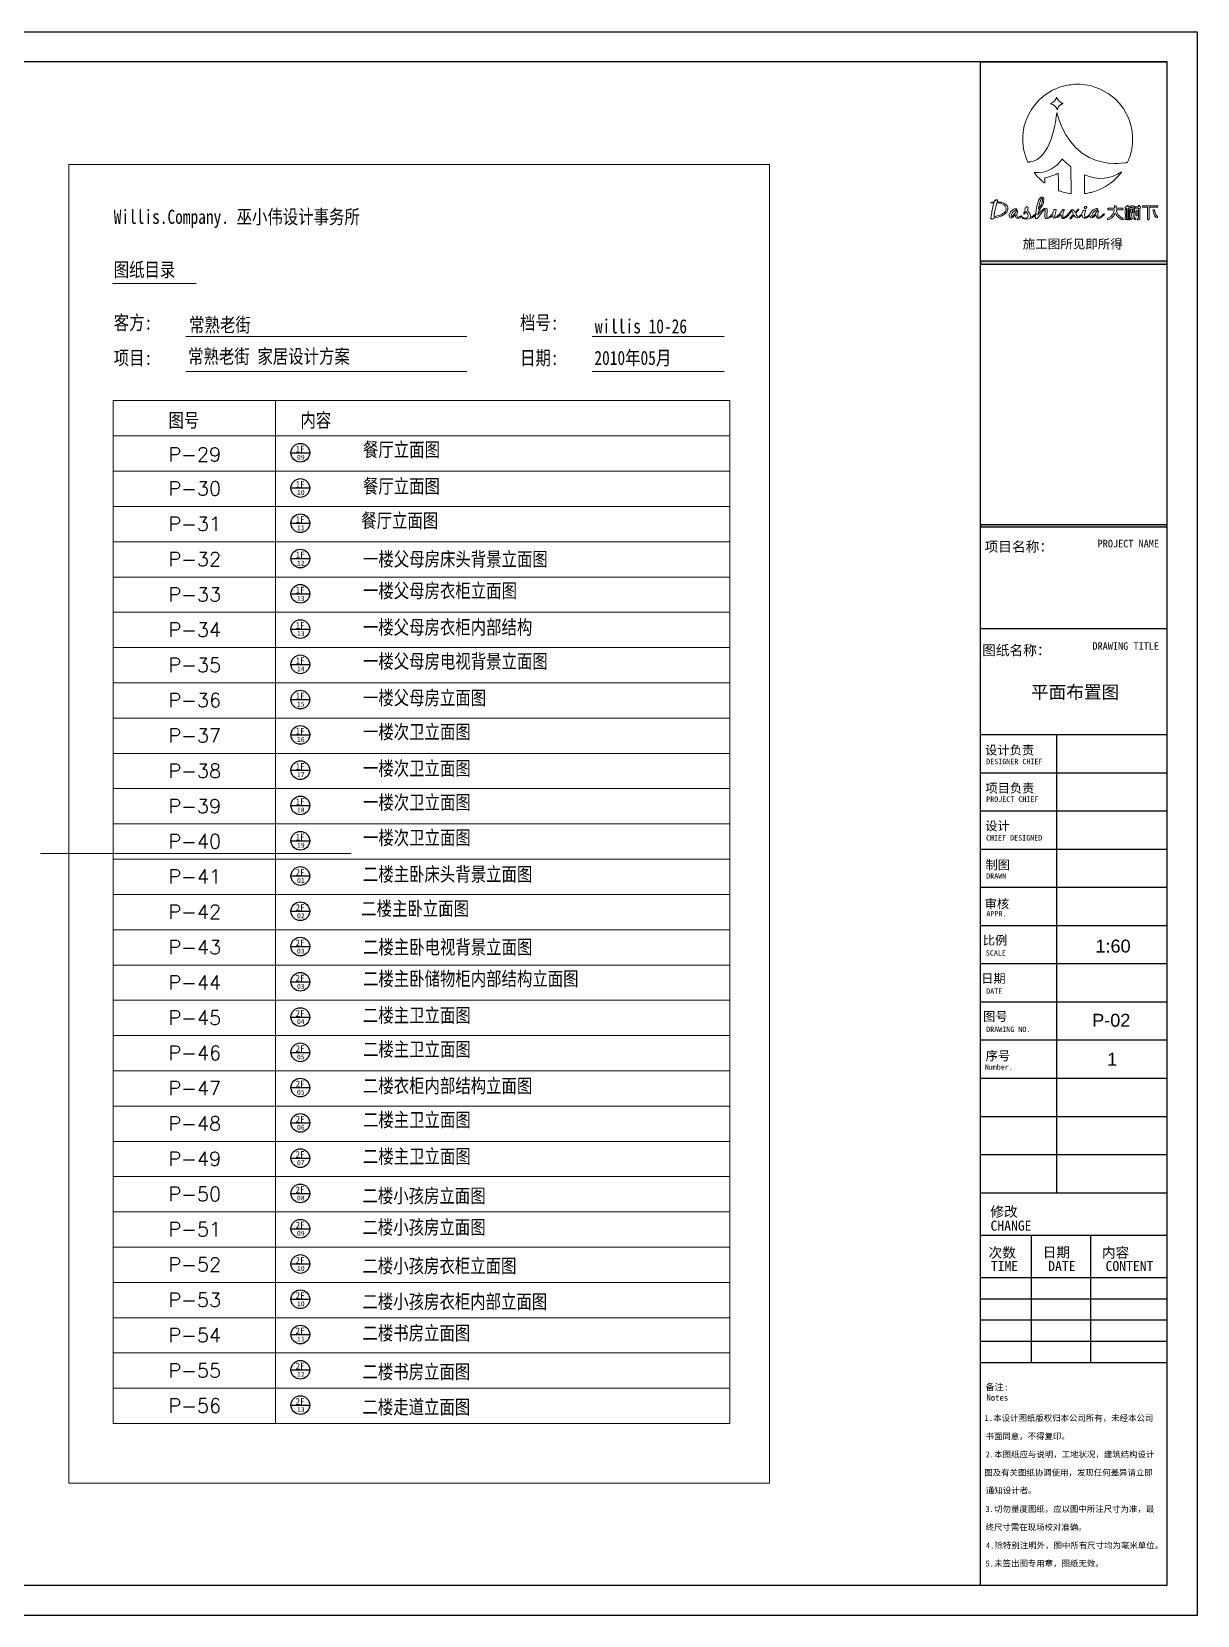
# Model space of a CAD drawing. Header units: millimetres. Extents: x 0 to 61508, y -25230 to 7586.
# Drawn here: x 38972 to 45751, y -1811 to 7402 of the extents above; entities that cross this region are included whole.
import ezdxf

# ---------------------------------------------------------------- set-up
doc = ezdxf.new("R2010")
doc.units = ezdxf.units.MM
doc.layers.get('0').update_dxf_attribs({"lineweight": 13})
for name, color, linetype in [('00图框', 7, 'ByLayer'), ('图框', 4, 'Continuous'), ('图框文字', 7, 'ByLayer'), ('文字', 1, 'Continuous'), ('标注', 7, 'Continuous')]:
    doc.layers.add(name, color=color, linetype=linetype)
doc.styles.add('0e113b756c7cbd20a20592cb0b51655f', font='', dxfattribs={"height": 176.635064})
doc.styles.add('1e150f8d9abff80a802f8b29d9676000', font='', dxfattribs={"height": 235.513419})
doc.styles.add('2d1e2366a3f214301024c2bbb94502e4', font='', dxfattribs={"height": 125.877061})
doc.styles.add('3', font='simplex.shx', dxfattribs={"width": 0.7, "oblique": 20, "height": 300})
doc.styles.add('31c75dbd597bbf9dbb9d78976e414cb7', font='', dxfattribs={"height": 141.056165})
doc.styles.add('8c1861f19ccae897a1b159ab4070abdc', font='', dxfattribs={"height": 214.912156})
doc.styles.add('b411453e04fa315575d897f6d9934d12', font='', dxfattribs={"height": 210.993931})
doc.styles.add('CH', font='NSimSun.ttf', dxfattribs={"width": 0.8})
doc.styles.add('e7311fcd6f339991f75d87c2bb3e43e7', font='', dxfattribs={"height": 149.872176})
doc.styles.add('自定义样式_Arial_303.3707865168539', font='', dxfattribs={"height": 303.370787})
doc.styles.add('自定义样式_SimSun_303.3707865168539', font='', dxfattribs={"height": 303.370787})
doc.styles.add('黑体字体', font='simhei.ttf')
doc.styles.get('0e113b756c7cbd20a20592cb0b51655f').set_extended_font_data('SimSun')
doc.styles.get('1e150f8d9abff80a802f8b29d9676000').set_extended_font_data('SimSun')
doc.styles.get('2d1e2366a3f214301024c2bbb94502e4').set_extended_font_data('SimSun')
doc.styles.get('31c75dbd597bbf9dbb9d78976e414cb7').set_extended_font_data('SimSun')
doc.styles.get('8c1861f19ccae897a1b159ab4070abdc').set_extended_font_data('SimSun')
doc.styles.get('b411453e04fa315575d897f6d9934d12').set_extended_font_data('SimSun')
doc.styles.get('e7311fcd6f339991f75d87c2bb3e43e7').set_extended_font_data('SimSun')
doc.styles.get('自定义样式_Arial_303.3707865168539').set_extended_font_data('Arial')
doc.styles.get('自定义样式_SimSun_303.3707865168539').set_extended_font_data('SimSun')

# ---------------------------------------------------------------- blocks, each defined once
blk = doc.blocks.new('sdaf')
at = {"color": 4}
for points in [[(23572, 21191), (23490, 21141), (23422, 21082), (23375, 21031), (23334, 20976), (23300, 20916), (23274, 20853), (23254, 20791), (23242, 20726), (23237, 20662), (23237, 20613), (23241, 20564), (23249, 20515), (23258, 20478), (23267, 20448), (23277, 20420), (23289, 20391), (23292, 20386), (23295, 20383), (23300, 20382), (23306, 20383), (23311, 20383), (23316, 20384), (23321, 20384), (23358, 20394), (23397, 20412), (23431, 20437), (23462, 20470), (23490, 20507), (23514, 20547), (23535, 20589), (23555, 20639), (23572, 20692), (23587, 20746), (23598, 20797), (23604, 20829), (23609, 20861), (23614, 20893), (23616, 20911), (23617, 20920), (23618, 20928), (23619, 20937), (23620, 20936), (23620, 20936), (23621, 20936), (23622, 20936), (23622, 20933), (23623, 20931), (23623, 20929), (23646, 20854), (23679, 20770), (23721, 20690), (23773, 20614), (23834, 20544), (23903, 20485), (23982, 20436), (24055, 20405), (24125, 20385), (24197, 20372), (24265, 20368), (24305, 20367), (24344, 20369), (24383, 20373), (24404, 20376), (24411, 20378), (24416, 20382), (24419, 20389), (24425, 20404), (24431, 20420), (24437, 20435), (24449, 20470), (24463, 20532), (24471, 20594), (24472, 20657), (24470, 20684), (24468, 20705), (24466, 20726), (24463, 20746), (24459, 20763), (24455, 20781), (24451, 20798), (24444, 20826), (24434, 20858), (24421, 20888), (24404, 20923), (24368, 20985), (24325, 21042), (24275, 21094), (24199, 21154), (24101, 21208), (23996, 21243), (23883, 21259), (23863, 21259), (23843, 21259), (23823, 21258), (23803, 21256), (23784, 21254), (23764, 21252), (23744, 21249), (23660, 21228)], [(23561, 21036), (23574, 21031), (23585, 21024), (23595, 21016), (23604, 21007), (23612, 20997), (23618, 20985), (23624, 20972), (23626, 20974), (23628, 20981), (23631, 20987), (23634, 20992), (23636, 20998), (23640, 21003), (23643, 21009), (23647, 21014), (23651, 21018), (23656, 21023), (23661, 21027), (23666, 21030), (23671, 21034), (23677, 21037), (23682, 21040), (23688, 21043), (23686, 21046), (23674, 21051), (23662, 21057), (23651, 21064), (23642, 21073), (23634, 21082), (23627, 21093), (23621, 21105), (23617, 21113), (23612, 21100), (23606, 21088), (23600, 21078), (23592, 21068), (23582, 21060), (23572, 21052), (23560, 21046), (23548, 21040)], [(23636, 20256), (23636, 20253), (23636, 20250), (23636, 20247), (23636, 20237), (23637, 20200), (23637, 20164), (23637, 20127), (23637, 20091), (23637, 20070), (23637, 20066), (23639, 20063), (23641, 20061), (23644, 20060), (23652, 20057), (23662, 20054), (23671, 20051), (23681, 20048), (23690, 20045), (23707, 20042), (23723, 20038), (23740, 20035), (23757, 20031), (23771, 20029), (23775, 20028), (23777, 20029), (23779, 20031), (23780, 20034), (23780, 20038), (23780, 20039), (23780, 20041), (23780, 20042), (23780, 20044), (23780, 20074), (23780, 20119), (23780, 20164), (23779, 20209), (23779, 20254), (23779, 20270), (23779, 20283), (23779, 20296), (23779, 20309), (23779, 20321), (23779, 20324), (23778, 20327), (23777, 20329), (23775, 20332), (23767, 20339), (23747, 20355), (23728, 20372), (23710, 20389), (23692, 20406), (23684, 20415), (23681, 20416), (23679, 20416), (23677, 20415), (23675, 20413), (23664, 20398), (23651, 20382), (23637, 20367), (23622, 20353), (23604, 20337), (23560, 20307), (23514, 20284), (23465, 20270), (23414, 20264), (23377, 20266), (23374, 20266), (23371, 20266), (23368, 20266), (23365, 20266), (23376, 20249), (23400, 20222), (23425, 20197), (23451, 20173), (23479, 20150), (23485, 20148), (23485, 20150), (23485, 20152), (23485, 20154), (23485, 20155), (23485, 20163), (23485, 20171), (23485, 20179), (23485, 20187), (23485, 20194), (23485, 20200), (23486, 20203), (23489, 20205), (23493, 20206), (23508, 20210), (23531, 20216), (23553, 20223), (23575, 20231), (23597, 20240), (23607, 20245), (23614, 20248), (23621, 20252), (23628, 20255), (23636, 20259)], [(24348, 20270), (24347, 20270), (24347, 20271), (24346, 20272), (24303, 20246), (24254, 20225), (24203, 20210), (24152, 20202), (24101, 20200), (24049, 20205), (23996, 20217), (23943, 20234), (23930, 20238), (23930, 20236), (23930, 20235), (23930, 20233), (23930, 20232), (23930, 20231), (23930, 20230), (23930, 20228), (23930, 20214), (23930, 20192), (23930, 20170), (23930, 20147), (23930, 20125), (23930, 20103), (23930, 20080), (23930, 20058), (23930, 20044), (23930, 20038), (23931, 20034), (23932, 20031), (23933, 20030), (23936, 20029), (23940, 20029), (23945, 20030), (23954, 20031), (23967, 20033), (23980, 20036), (23993, 20039), (24005, 20042), (24018, 20045), (24030, 20049), (24043, 20052), (24062, 20059), (24099, 20073), (24135, 20090), (24169, 20109), (24202, 20130), (24233, 20153), (24263, 20178), (24292, 20205), (24316, 20231), (24321, 20236), (24325, 20240), (24328, 20245), (24332, 20250), (24336, 20255), (24340, 20260), (24344, 20264), (24348, 20269)], [(22878, 19756), (22879, 19753), (22879, 19750), (22880, 19748), (22881, 19745), (22883, 19743), (22888, 19742), (22893, 19742), (22899, 19743), (22905, 19745), (22909, 19748), (22910, 19750), (22912, 19751), (22913, 19752), (22915, 19753), (22916, 19754), (22924, 19755), (22942, 19758), (22960, 19763), (22978, 19769), (22995, 19776), (23012, 19784), (23022, 19789), (23029, 19793), (23036, 19799), (23049, 19810), (23057, 19818), (23066, 19835), (23069, 19853), (23067, 19872), (23060, 19889), (23049, 19903), (23036, 19914), (23022, 19921), (23007, 19927), (22992, 19931), (22977, 19933), (22961, 19934), (22954, 19934), (22950, 19935), (22948, 19937), (22948, 19941), (22950, 19947), (22952, 19952), (22952, 19955), (22952, 19957), (22950, 19958), (22948, 19958), (22946, 19959), (22940, 19958), (22934, 19957), (22929, 19954), (22925, 19951), (22921, 19947), (22918, 19942), (22916, 19938), (22913, 19936), (22910, 19934), (22881, 19929), (22880, 19928), (22880, 19927), (22879, 19927), (22878, 19926), (22879, 19925), (22880, 19925), (22881, 19924), (22882, 19924), (22882, 19923), (22884, 19923), (22887, 19924), (22891, 19924), (22894, 19924), (22908, 19925), (22910, 19924), (22911, 19922), (22904, 19893), (22901, 19882), (22898, 19871), (22896, 19860), (22893, 19846), (22890, 19828), (22887, 19811), (22884, 19793), (22881, 19776), (22878, 19759)], [(23377, 19781), (23378, 19781), (23379, 19780), (23378, 19773), (23377, 19766), (23377, 19758), (23378, 19754), (23380, 19749), (23383, 19747), (23387, 19746), (23392, 19746), (23397, 19748), (23401, 19751), (23405, 19756), (23408, 19761), (23425, 19782), (23442, 19805), (23460, 19827), (23466, 19834), (23473, 19840), (23481, 19846), (23485, 19848), (23488, 19846), (23489, 19842), (23489, 19835), (23488, 19829), (23487, 19822), (23486, 19805), (23485, 19786), (23485, 19768), (23488, 19754), (23496, 19747), (23510, 19747), (23526, 19751), (23541, 19758), (23555, 19767), (23561, 19772), (23566, 19776), (23571, 19781), (23573, 19779), (23574, 19777), (23574, 19775), (23580, 19761), (23591, 19753), (23607, 19754), (23625, 19761), (23641, 19772), (23656, 19785), (23660, 19788), (23662, 19790), (23665, 19793), (23666, 19787), (23667, 19780), (23668, 19773), (23672, 19758), (23683, 19749), (23699, 19749), (23704, 19751), (23706, 19751), (23708, 19752), (23723, 19761), (23739, 19773), (23754, 19787), (23764, 19800), (23773, 19814), (23782, 19827), (23787, 19833), (23790, 19833), (23793, 19829), (23796, 19823), (23798, 19817), (23801, 19811), (23804, 19802), (23803, 19794), (23798, 19787), (23789, 19778), (23780, 19768), (23771, 19758), (23769, 19754), (23768, 19750), (23769, 19748), (23771, 19747), (23774, 19746), (23777, 19746), (23780, 19747), (23782, 19749), (23784, 19751), (23789, 19758), (23796, 19765), (23803, 19773), (23806, 19777), (23808, 19780), (23811, 19784), (23815, 19780), (23818, 19775), (23821, 19771), (23831, 19762), (23844, 19756), (23859, 19757), (23872, 19761), (23884, 19769), (23896, 19777), (23900, 19780), (23902, 19782), (23904, 19784), (23906, 19781), (23907, 19776), (23908, 19773), (23914, 19760), (23926, 19752), (23942, 19751), (23952, 19754), (23958, 19757), (23964, 19760), (23972, 19765), (23980, 19770), (23988, 19776), (23991, 19777), (23992, 19775), (23992, 19774), (23999, 19763), (24010, 19756), (24024, 19760), (24035, 19767), (24044, 19774), (24052, 19781), (24056, 19785), (24058, 19786), (24060, 19788), (24062, 19783), (24063, 19776), (24065, 19770), (24070, 19759), (24079, 19752), (24091, 19750), (24104, 19753), (24115, 19758), (24126, 19765), (24135, 19773), (24144, 19782), (24153, 19791), (24157, 19795), (24157, 19798), (24157, 19801), (24155, 19802), (24153, 19802), (24150, 19802), (24148, 19801), (24146, 19799), (24144, 19797), (24135, 19788), (24122, 19776), (24107, 19766), (24094, 19762), (24086, 19763), (24082, 19770), (24080, 19780), (24080, 19789), (24081, 19798), (24082, 19806), (24085, 19815), (24088, 19823), (24090, 19830), (24089, 19834), (24085, 19836), (24080, 19835), (24076, 19833), (24073, 19829), (24067, 19822), (24060, 19811), (24052, 19800), (24045, 19791), (24038, 19784), (24030, 19776), (24025, 19773), (24022, 19771), (24018, 19771), (24016, 19773), (24015, 19776), (24014, 19779), (24015, 19785), (24017, 19793), (24020, 19800), (24028, 19814), (24044, 19829), (24063, 19841), (24074, 19847), (24077, 19849), (24081, 19850), (24082, 19852), (24082, 19853), (24082, 19854), (24080, 19855), (24076, 19857), (24073, 19859), (24065, 19859), (24054, 19857), (24044, 19853), (24030, 19844), (24015, 19830), (24002, 19814), (23991, 19795), (23977, 19780), (23959, 19768), (23945, 19763), (23939, 19764), (23935, 19768), (23933, 19775), (23931, 19784), (23931, 19792), (23933, 19801), (23936, 19812), (23940, 19823), (23942, 19831), (23943, 19836), (23943, 19841), (23941, 19842), (23936, 19843), (23931, 19843), (23927, 19843), (23923, 19841), (23920, 19839), (23917, 19835), (23913, 19829), (23910, 19822), (23906, 19810), (23897, 19794), (23883, 19783), (23867, 19774), (23854, 19772), (23845, 19780), (23836, 19794), (23832, 19803), (23837, 19812), (23846, 19823), (23854, 19832), (23861, 19841), (23866, 19847), (23866, 19849), (23866, 19852), (23865, 19853), (23862, 19853), (23860, 19853), (23858, 19852), (23856, 19851), (23854, 19849), (23851, 19845), (23843, 19836), (23836, 19828), (23831, 19822), (23829, 19820), (23827, 19818), (23823, 19819), (23819, 19826), (23815, 19833), (23809, 19842), (23797, 19849), (23785, 19846), (23775, 19836), (23768, 19826), (23762, 19817), (23752, 19803), (23737, 19786), (23719, 19771), (23703, 19761), (23694, 19760), (23689, 19766), (23687, 19774), (23687, 19777), (23687, 19779), (23687, 19787), (23689, 19803), (23693, 19818), (23698, 19830), (23699, 19834), (23701, 19838), (23703, 19843), (23702, 19848), (23698, 19850), (23692, 19849), (23687, 19846), (23683, 19842), (23676, 19831), (23661, 19810), (23643, 19791), (23629, 19777), (23623, 19773), (23617, 19769), (23608, 19765), (23599, 19764), (23595, 19770), (23596, 19783), (23600, 19798), (23604, 19813), (23607, 19826), (23609, 19832), (23612, 19838), (23613, 19843), (23613, 19846), (23611, 19849), (23605, 19850), (23595, 19849), (23586, 19843), (23581, 19834), (23580, 19828), (23578, 19822), (23576, 19816), (23575, 19809), (23573, 19803), (23567, 19795), (23553, 19780), (23536, 19768), (23520, 19761), (23511, 19762), (23507, 19767), (23506, 19777), (23507, 19788), (23508, 19799), (23510, 19811), (23511, 19824), (23511, 19836), (23511, 19849), (23507, 19859), (23497, 19864), (23486, 19862), (23477, 19859), (23468, 19854), (23457, 19847), (23439, 19830), (23423, 19811), (23411, 19795), (23410, 19793), (23408, 19791), (23407, 19794), (23410, 19813), (23417, 19831), (23429, 19850), (23445, 19874), (23459, 19900), (23468, 19926), (23471, 19942), (23473, 19959), (23472, 19974), (23468, 19983), (23462, 19987), (23452, 19989), (23442, 19987), (23435, 19982), (23427, 19974), (23418, 19960), (23412, 19946), (23406, 19926), (23396, 19885), (23389, 19843), (23384, 19807), (23384, 19805), (23384, 19803), (23386, 19800), (23387, 19795), (23386, 19792), (23381, 19789), (23381, 19790), (23380, 19792), (23380, 19794), (23380, 19796), (23379, 19798), (23376, 19798), (23358, 19781), (23338, 19766), (23318, 19761), (23322, 19780), (23318, 19798), (23309, 19813), (23304, 19819), (23299, 19826), (23295, 19832), (23292, 19838), (23291, 19845), (23293, 19851), (23295, 19857), (23296, 19864), (23297, 19870), (23294, 19878), (23288, 19881), (23279, 19880), (23269, 19872), (23262, 19860), (23261, 19847), (23262, 19838), (23260, 19830), (23256, 19823), (23254, 19819), (23251, 19815), (23249, 19810), (23247, 19805), (23248, 19801), (23254, 19798), (23260, 19807), (23266, 19817), (23273, 19825), (23284, 19811), (23293, 19794), (23297, 19778), (23295, 19767), (23289, 19758), (23278, 19753), (23267, 19752), (23256, 19753), (23245, 19756), (23241, 19758), (23237, 19759), (23233, 19756), (23234, 19751), (23237, 19748), (23242, 19747), (23252, 19745), (23262, 19743), (23273, 19742), (23308, 19744), (23341, 19754), (23370, 19775), (23372, 19777), (23374, 19779), (23377, 19781)], [(23413, 19854), (23414, 19854), (23414, 19854), (23415, 19853), (23415, 19854), (23415, 19854), (23416, 19855), (23416, 19856), (23416, 19856), (23417, 19857), (23417, 19857), (23418, 19858), (23422, 19865), (23428, 19875), (23434, 19884), (23439, 19894), (23444, 19904), (23448, 19914), (23452, 19924), (23456, 19935), (23457, 19941), (23458, 19945), (23458, 19948), (23459, 19952), (23459, 19956), (23459, 19960), (23460, 19964), (23460, 19968), (23460, 19970), (23460, 19971), (23459, 19972), (23459, 19972), (23458, 19973), (23458, 19974), (23457, 19975), (23456, 19975), (23456, 19976), (23455, 19976), (23454, 19976), (23454, 19976), (23453, 19975), (23452, 19975), (23451, 19974), (23450, 19974), (23449, 19973), (23448, 19972), (23448, 19971), (23447, 19970), (23446, 19969), (23445, 19968), (23444, 19966), (23443, 19965), (23442, 19962), (23438, 19954), (23434, 19945), (23431, 19937), (23428, 19928), (23426, 19919), (23424, 19910), (23421, 19901), (23420, 19893), (23419, 19888), (23418, 19883), (23417, 19878), (23416, 19874), (23415, 19869), (23414, 19864), (23413, 19860), (23412, 19855)], [(23049, 19866), (23047, 19873), (23044, 19880), (23040, 19886), (23035, 19892), (23030, 19897), (23024, 19902), (23017, 19907), (23009, 19911), (23002, 19915), (22994, 19918), (22987, 19920), (22979, 19922), (22971, 19924), (22963, 19925), (22955, 19926), (22951, 19926), (22949, 19926), (22947, 19926), (22946, 19925), (22944, 19924), (22943, 19923), (22923, 19834), (22921, 19826), (22920, 19820), (22919, 19813), (22918, 19807), (22917, 19801), (22916, 19795), (22915, 19789), (22914, 19782), (22913, 19778), (22913, 19775), (22913, 19774), (22914, 19772), (22915, 19771), (22916, 19770), (22918, 19770), (22920, 19770), (22925, 19771), (22939, 19774), (22952, 19777), (22965, 19780), (22978, 19785), (22990, 19790), (23002, 19796), (23014, 19803), (23024, 19810), (23030, 19814), (23039, 19824), (23043, 19830), (23046, 19836), (23048, 19843), (23049, 19851), (23050, 19859)], [(23224, 19778), (23221, 19779), (23217, 19779), (23213, 19776), (23208, 19772), (23202, 19768), (23196, 19765), (23190, 19762), (23182, 19760), (23176, 19763), (23173, 19769), (23171, 19780), (23170, 19793), (23172, 19805), (23177, 19818), (23179, 19824), (23179, 19827), (23179, 19830), (23179, 19833), (23176, 19833), (23173, 19833), (23170, 19832), (23167, 19832), (23165, 19831), (23164, 19829), (23163, 19827), (23161, 19825), (23158, 19820), (23154, 19815), (23151, 19810), (23146, 19804), (23139, 19795), (23132, 19787), (23124, 19779), (23119, 19773), (23116, 19772), (23113, 19771), (23110, 19770), (23108, 19772), (23107, 19775), (23106, 19778), (23105, 19781), (23108, 19794), (23116, 19809), (23127, 19822), (23141, 19832), (23148, 19837), (23155, 19840), (23161, 19843), (23167, 19847), (23168, 19848), (23170, 19849), (23171, 19851), (23171, 19852), (23170, 19854), (23168, 19855), (23167, 19857), (23165, 19858), (23164, 19858), (23162, 19858), (23161, 19858), (23154, 19858), (23142, 19855), (23132, 19851), (23122, 19844), (23110, 19834), (23099, 19822), (23090, 19808), (23084, 19791), (23082, 19781), (23083, 19773), (23086, 19765), (23092, 19759), (23099, 19756), (23107, 19755), (23114, 19757), (23120, 19761), (23127, 19767), (23134, 19772), (23140, 19778), (23146, 19783), (23147, 19784), (23148, 19786), (23148, 19788), (23149, 19789), (23150, 19788), (23151, 19788), (23151, 19787), (23152, 19784), (23153, 19780), (23154, 19775), (23155, 19771), (23158, 19763), (23163, 19755), (23171, 19750), (23179, 19749), (23192, 19751), (23205, 19757), (23217, 19764), (23228, 19773)], [(23942, 19884), (23939, 19883), (23937, 19882), (23935, 19880), (23933, 19878), (23931, 19876), (23930, 19874), (23929, 19871), (23929, 19869), (23930, 19868), (23931, 19866), (23932, 19864), (23934, 19863), (23935, 19862), (23937, 19861), (23940, 19861), (23942, 19861), (23945, 19861), (23948, 19862), (23950, 19864), (23953, 19865), (23954, 19867), (23956, 19870), (23957, 19872), (23957, 19875), (23957, 19877), (23956, 19879), (23955, 19880), (23954, 19882), (23952, 19883), (23950, 19883), (23948, 19884), (23945, 19884)], [(24403, 19802), (24403, 19808), (24403, 19813), (24403, 19819), (24403, 19824), (24403, 19830), (24403, 19835), (24403, 19841), (24403, 19843), (24403, 19845), (24403, 19846), (24402, 19847), (24401, 19848), (24400, 19849), (24398, 19849), (24396, 19849), (24394, 19849), (24393, 19849), (24392, 19848), (24391, 19847), (24391, 19846), (24390, 19844), (24390, 19843), (24390, 19842), (24390, 19833), (24390, 19821), (24390, 19809), (24391, 19797), (24391, 19785), (24391, 19773), (24390, 19761), (24388, 19749), (24387, 19742), (24387, 19741), (24387, 19740), (24387, 19740), (24387, 19739), (24388, 19738), (24388, 19737), (24389, 19737), (24389, 19736), (24390, 19736), (24390, 19736), (24391, 19736), (24392, 19736), (24393, 19736), (24394, 19737), (24395, 19737), (24396, 19738), (24398, 19739), (24400, 19741), (24401, 19743), (24402, 19745), (24403, 19747), (24403, 19750), (24403, 19752), (24403, 19755), (24403, 19761), (24403, 19766), (24403, 19771), (24403, 19776), (24403, 19781), (24403, 19787), (24403, 19792), (24403, 19797)], [(24481, 19752), (24486, 19746), (24492, 19741), (24498, 19737), (24503, 19736), (24504, 19741), (24504, 19745), (24503, 19750), (24501, 19753), (24498, 19756), (24496, 19758), (24495, 19760), (24493, 19762), (24492, 19764), (24489, 19767), (24487, 19771), (24485, 19776), (24485, 19781), (24486, 19786), (24490, 19804), (24493, 19823), (24495, 19842), (24495, 19860), (24496, 19877), (24495, 19881), (24493, 19884), (24491, 19886), (24488, 19888), (24483, 19888), (24478, 19888), (24473, 19889), (24468, 19889), (24463, 19889), (24459, 19889), (24456, 19889), (24454, 19887), (24452, 19885), (24452, 19882), (24452, 19878), (24453, 19875), (24455, 19873), (24458, 19873), (24461, 19873), (24463, 19873), (24465, 19873), (24467, 19873), (24468, 19873), (24471, 19873), (24475, 19872), (24477, 19870), (24479, 19868), (24479, 19864), (24479, 19858), (24479, 19851), (24478, 19843), (24478, 19835), (24477, 19828), (24477, 19823), (24477, 19819), (24476, 19815), (24476, 19811), (24475, 19807), (24474, 19808), (24473, 19810), (24473, 19811), (24472, 19813), (24472, 19816), (24471, 19823), (24470, 19830), (24470, 19837), (24469, 19845), (24468, 19850), (24467, 19852), (24465, 19853), (24462, 19854), (24459, 19854), (24456, 19853), (24454, 19852), (24453, 19851), (24453, 19849), (24453, 19846), (24454, 19835), (24455, 19824), (24456, 19813), (24458, 19803), (24461, 19792), (24463, 19783), (24463, 19774), (24461, 19766), (24456, 19758), (24451, 19752), (24449, 19749), (24449, 19745), (24449, 19741), (24450, 19736), (24455, 19737), (24461, 19741), (24466, 19746), (24471, 19752), (24475, 19757)], [(24524, 19811), (24524, 19813), (24524, 19816), (24524, 19819), (24524, 19822), (24524, 19824), (24524, 19827), (24524, 19830), (24524, 19832), (24524, 19834), (24524, 19835), (24523, 19836), (24522, 19837), (24521, 19838), (24519, 19838), (24517, 19838), (24515, 19838), (24513, 19838), (24512, 19837), (24511, 19836), (24511, 19835), (24510, 19834), (24510, 19832), (24510, 19831), (24510, 19827), (24510, 19822), (24510, 19816), (24510, 19811), (24510, 19805), (24510, 19800), (24510, 19794), (24510, 19789), (24510, 19785), (24510, 19783), (24510, 19782), (24511, 19780), (24511, 19779), (24512, 19778), (24514, 19777), (24515, 19777), (24517, 19777), (24519, 19777), (24521, 19777), (24522, 19778), (24523, 19779), (24524, 19781), (24524, 19782), (24524, 19784), (24524, 19786), (24524, 19788), (24524, 19791), (24524, 19794), (24524, 19797), (24524, 19799), (24524, 19802), (24524, 19805), (24524, 19808)], [(24752, 19770), (24753, 19768), (24753, 19763), (24752, 19761), (24749, 19759), (24749, 19759), (24748, 19759), (24747, 19759), (24746, 19759), (24744, 19760), (24739, 19761), (24734, 19764), (24730, 19766), (24726, 19770), (24723, 19774), (24720, 19778), (24718, 19782), (24716, 19788), (24714, 19794), (24712, 19801), (24710, 19808), (24708, 19814), (24706, 19821), (24704, 19828), (24703, 19835), (24701, 19841), (24701, 19843), (24701, 19845), (24702, 19846), (24703, 19846), (24704, 19847), (24706, 19847), (24708, 19847), (24710, 19847), (24711, 19847), (24713, 19847), (24714, 19847), (24715, 19846), (24716, 19845), (24717, 19843), (24718, 19842), (24719, 19840), (24720, 19835), (24721, 19831), (24722, 19826), (24724, 19821), (24725, 19816), (24726, 19811), (24727, 19807), (24729, 19802), (24730, 19798), (24731, 19794), (24733, 19791), (24735, 19788), (24737, 19785), (24740, 19782), (24743, 19779), (24746, 19777), (24748, 19776), (24750, 19774), (24751, 19772)]]:
    blk.add_lwpolyline(points, close=True, dxfattribs=at)
for points in [[(24191, 19738), (24191, 19737), (24192, 19732), (24213, 19740), (24221, 19743), (24232, 19750), (24239, 19757), (24251, 19768), (24260, 19779), (24266, 19790), (24275, 19805), (24275, 19806), (24276, 19807), (24276, 19808), (24277, 19808)], [(24263, 19864), (24252, 19864), (24250, 19864), (24244, 19864), (24235, 19864), (24232, 19864), (24230, 19864), (24224, 19864), (24218, 19864), (24211, 19864), (24210, 19864), (24201, 19864), (24200, 19864), (24198, 19864), (24197, 19863), (24196, 19863), (24194, 19862), (24193, 19862), (24193, 19861), (24193, 19861), (24192, 19858), (24192, 19857), (24192, 19856), (24192, 19850)], [(24203, 19845), (24200, 19845), (24198, 19845), (24196, 19846), (24195, 19846), (24194, 19847), (24192, 19850)], [(24201, 19754), (24229, 19772), (24250, 19797), (24261, 19822), (24266, 19840), (24267, 19841), (24267, 19842), (24267, 19843), (24266, 19843), (24266, 19844), (24265, 19845), (24262, 19845), (24259, 19845), (24257, 19845), (24253, 19845)], [(24253, 19845), (24250, 19845), (24249, 19845), (24239, 19845), (24237, 19845), (24230, 19845), (24228, 19845), (24221, 19845), (24217, 19845), (24212, 19845), (24210, 19845), (24205, 19845), (24203, 19845)], [(24269, 19878), (24269, 19876), (24269, 19875), (24269, 19874), (24269, 19873), (24269, 19872), (24269, 19869), (24269, 19868), (24268, 19867), (24267, 19866), (24267, 19865), (24263, 19864)], [(24269, 19878), (24269, 19879), (24269, 19880), (24269, 19881), (24269, 19882), (24269, 19886), (24269, 19886), (24271, 19890)], [(24271, 19890), (24275, 19892), (24275, 19892), (24277, 19892), (24280, 19892), (24280, 19892), (24281, 19892), (24282, 19891), (24284, 19891), (24284, 19891), (24285, 19890), (24285, 19890), (24286, 19889), (24286, 19888), (24287, 19887), (24287, 19886), (24287, 19885), (24287, 19883), (24287, 19882)], [(24277, 19808), (24279, 19809), (24283, 19802), (24289, 19792), (24296, 19780), (24299, 19776), (24305, 19769), (24314, 19759), (24323, 19752), (24336, 19743), (24349, 19737), (24361, 19733), (24363, 19733), (24365, 19733), (24366, 19735)], [(24345, 19864), (24344, 19864), (24337, 19864), (24330, 19864), (24326, 19864), (24325, 19864), (24315, 19864), (24311, 19864), (24309, 19864), (24300, 19864), (24294, 19864), (24289, 19865), (24288, 19866), (24287, 19873), (24287, 19874), (24287, 19876), (24287, 19881), (24287, 19882)], [(24311, 19845), (24310, 19845), (24298, 19845), (24297, 19845), (24295, 19845), (24295, 19845), (24292, 19844), (24292, 19844), (24290, 19842), (24290, 19839), (24290, 19838), (24292, 19832), (24294, 19824), (24311, 19791), (24331, 19769), (24332, 19769), (24333, 19768), (24352, 19757), (24356, 19755), (24358, 19754), (24364, 19747), (24366, 19743), (24366, 19735)], [(24359, 19845), (24358, 19845), (24358, 19845), (24351, 19845), (24350, 19845), (24349, 19845), (24348, 19845), (24331, 19845), (24330, 19845), (24314, 19845), (24311, 19845)], [(24359, 19845), (24360, 19846), (24361, 19846), (24361, 19846), (24364, 19848), (24365, 19852), (24363, 19860), (24358, 19863), (24357, 19864), (24345, 19864)], [(24400, 19879), (24400, 19879), (24399, 19879), (24398, 19879), (24397, 19879), (24389, 19877), (24388, 19875), (24387, 19873), (24387, 19870), (24388, 19867), (24389, 19865), (24390, 19864), (24392, 19863), (24394, 19863), (24396, 19862), (24401, 19862), (24404, 19862), (24408, 19861), (24409, 19859), (24409, 19856), (24409, 19852), (24409, 19851), (24409, 19836), (24409, 19823), (24409, 19821)], [(24436, 19879), (24433, 19879), (24431, 19879), (24430, 19879), (24428, 19879), (24426, 19880), (24424, 19882), (24424, 19886), (24424, 19888), (24424, 19889), (24424, 19890), (24423, 19892), (24422, 19892), (24422, 19893), (24420, 19893), (24418, 19894), (24418, 19893), (24417, 19893), (24415, 19893), (24413, 19893), (24413, 19893), (24411, 19892), (24410, 19891), (24410, 19890), (24409, 19888), (24409, 19887), (24409, 19885), (24409, 19883), (24409, 19882), (24408, 19881), (24407, 19880), (24407, 19880), (24406, 19879), (24404, 19879), (24403, 19879), (24402, 19879), (24400, 19879)], [(24411, 19735), (24410, 19736), (24410, 19737), (24409, 19739), (24409, 19739), (24409, 19740), (24409, 19740), (24409, 19744), (24409, 19752), (24409, 19753), (24409, 19763), (24409, 19781), (24409, 19785), (24409, 19787), (24409, 19790), (24409, 19799), (24409, 19817), (24409, 19821)], [(24424, 19749), (24424, 19768), (24424, 19775), (24424, 19777), (24424, 19779), (24424, 19786), (24424, 19805), (24424, 19811), (24424, 19813), (24424, 19815), (24424, 19823), (24424, 19841), (24424, 19849), (24424, 19854), (24424, 19857), (24424, 19858), (24425, 19860)], [(24425, 19860), (24426, 19861), (24427, 19862), (24428, 19862), (24431, 19863), (24432, 19863), (24433, 19862), (24434, 19862)], [(24431, 19813), (24431, 19811), (24431, 19810), (24431, 19809), (24431, 19801), (24431, 19789), (24430, 19777), (24430, 19777), (24430, 19764), (24430, 19752)], [(24438, 19846), (24437, 19847), (24436, 19848), (24435, 19847), (24434, 19846), (24434, 19845), (24433, 19844), (24432, 19844), (24432, 19843), (24431, 19842), (24431, 19842), (24431, 19839), (24431, 19838), (24431, 19826), (24431, 19813)], [(24434, 19862), (24435, 19863), (24436, 19863), (24437, 19863), (24438, 19863), (24439, 19863), (24441, 19863), (24442, 19864), (24443, 19865), (24444, 19866), (24444, 19868), (24444, 19871), (24444, 19874), (24442, 19878), (24439, 19879), (24436, 19879), (24436, 19879)], [(24440, 19836), (24440, 19837), (24440, 19840), (24440, 19842), (24440, 19843), (24439, 19844), (24439, 19844), (24438, 19845), (24438, 19846)], [(24440, 19740), (24440, 19749), (24440, 19762), (24440, 19773), (24440, 19773), (24440, 19774), (24440, 19786), (24440, 19799), (24440, 19806), (24440, 19807), (24440, 19808), (24440, 19811), (24440, 19824), (24440, 19836)], [(24503, 19864), (24502, 19866), (24502, 19867), (24501, 19868), (24501, 19870), (24501, 19871), (24501, 19874), (24502, 19875), (24502, 19876), (24503, 19878)], [(24536, 19881), (24534, 19880), (24533, 19879), (24533, 19879), (24532, 19879), (24529, 19879), (24528, 19879), (24528, 19879), (24525, 19879), (24522, 19879), (24521, 19879), (24521, 19879), (24516, 19879), (24514, 19879), (24512, 19879), (24508, 19879), (24507, 19879), (24505, 19879), (24503, 19878)], [(24503, 19864), (24504, 19863), (24505, 19863), (24508, 19863), (24509, 19863), (24510, 19863), (24513, 19863), (24516, 19863), (24516, 19863), (24517, 19863), (24521, 19863), (24523, 19863), (24525, 19863), (24530, 19863)], [(24530, 19863), (24533, 19862), (24534, 19862), (24535, 19861), (24536, 19860), (24537, 19859), (24537, 19859), (24537, 19858), (24538, 19855)], [(24541, 19893), (24539, 19891), (24538, 19890), (24538, 19889), (24538, 19886), (24538, 19886), (24537, 19883), (24536, 19881)], [(24538, 19847), (24538, 19848), (24538, 19850), (24538, 19851), (24538, 19853), (24538, 19855)], [(24538, 19847), (24538, 19846), (24538, 19844), (24538, 19843), (24538, 19837), (24538, 19827), (24538, 19815), (24538, 19814), (24538, 19811), (24538, 19794), (24538, 19791), (24538, 19788), (24538, 19786), (24538, 19778), (24538, 19761)], [(24553, 19891), (24551, 19892), (24550, 19893), (24549, 19893), (24546, 19893), (24545, 19893), (24543, 19893), (24541, 19893)], [(24555, 19884), (24554, 19884), (24554, 19885), (24554, 19886), (24554, 19887), (24554, 19889), (24553, 19891)], [(24554, 19856), (24555, 19858), (24556, 19860), (24556, 19860), (24557, 19862), (24558, 19863), (24558, 19864), (24560, 19866), (24561, 19869)], [(24554, 19798), (24554, 19816), (24554, 19824), (24554, 19827), (24554, 19829), (24554, 19834), (24554, 19851), (24554, 19852), (24554, 19854), (24554, 19856)], [(24554, 19757), (24554, 19759), (24554, 19760), (24554, 19761), (24554, 19762), (24554, 19768), (24554, 19777), (24554, 19780), (24554, 19798)], [(24561, 19869), (24561, 19873), (24560, 19875), (24560, 19875), (24560, 19876), (24560, 19877), (24557, 19880), (24556, 19881), (24555, 19882), (24555, 19884)], [(24583, 19882), (24583, 19884), (24583, 19886), (24583, 19887), (24583, 19888), (24584, 19889), (24585, 19891)], [(24583, 19882), (24583, 19880), (24584, 19879), (24584, 19878), (24584, 19877), (24586, 19876), (24587, 19876), (24589, 19876), (24592, 19876), (24596, 19876), (24596, 19876), (24597, 19876), (24602, 19876), (24607, 19876)], [(24684, 19892), (24682, 19892), (24679, 19892), (24678, 19892), (24663, 19892), (24642, 19892), (24627, 19892), (24625, 19892), (24620, 19892), (24599, 19892), (24589, 19892), (24588, 19892), (24587, 19892), (24586, 19891), (24585, 19891)], [(24607, 19876), (24608, 19876), (24609, 19876), (24612, 19876), (24617, 19876), (24621, 19876), (24622, 19876), (24627, 19876), (24632, 19876)], [(24640, 19869), (24640, 19870), (24640, 19871), (24639, 19873), (24638, 19874), (24637, 19875), (24634, 19875), (24633, 19876), (24632, 19876), (24632, 19876)], [(24640, 19869), (24640, 19866), (24640, 19857), (24640, 19847), (24640, 19837), (24640, 19832), (24640, 19831), (24640, 19830), (24640, 19827), (24640, 19817), (24640, 19807), (24640, 19806)], [(24640, 19806), (24640, 19797), (24640, 19788), (24640, 19785), (24640, 19784), (24640, 19782), (24640, 19782), (24640, 19781), (24640, 19776), (24640, 19770), (24640, 19769), (24640, 19769), (24640, 19764), (24640, 19758), (24640, 19754), (24640, 19753), (24640, 19752), (24640, 19746), (24640, 19742)], [(24679, 19876), (24671, 19876), (24667, 19876), (24665, 19876), (24661, 19875), (24659, 19871), (24659, 19869), (24659, 19866), (24659, 19865), (24659, 19865), (24659, 19853), (24659, 19838), (24659, 19834), (24659, 19830), (24659, 19822), (24659, 19807), (24659, 19795), (24659, 19792), (24659, 19776), (24659, 19741), (24656, 19736)], [(24679, 19876), (24690, 19876), (24701, 19876), (24706, 19876), (24707, 19876), (24709, 19876), (24712, 19876), (24755, 19876), (24755, 19878), (24755, 19880), (24755, 19882), (24755, 19885), (24755, 19887), (24755, 19889), (24755, 19891), (24749, 19892), (24727, 19892), (24706, 19892), (24684, 19892)], [(24191, 19738), (24191, 19740), (24191, 19744), (24191, 19745), (24191, 19748), (24192, 19748), (24193, 19749), (24194, 19750), (24194, 19751), (24195, 19751), (24201, 19754)], [(24411, 19735), (24414, 19733), (24415, 19733), (24416, 19733), (24418, 19733), (24419, 19733), (24420, 19733), (24422, 19733), (24422, 19735), (24422, 19736), (24422, 19737), (24423, 19739), (24423, 19740), (24423, 19741), (24424, 19741), (24424, 19744), (24424, 19744), (24424, 19745), (24424, 19749), (24424, 19749)], [(24430, 19752), (24430, 19745), (24430, 19744), (24430, 19741), (24430, 19740), (24431, 19739), (24431, 19738), (24432, 19737), (24432, 19736), (24433, 19735), (24434, 19734), (24434, 19733), (24435, 19733), (24435, 19733), (24436, 19733), (24436, 19734)], [(24436, 19734), (24437, 19734), (24438, 19735), (24438, 19736), (24439, 19737), (24439, 19738), (24439, 19738), (24440, 19739), (24440, 19740)], [(24523, 19739), (24523, 19738), (24523, 19737), (24523, 19735), (24523, 19735), (24523, 19734), (24523, 19733), (24527, 19733), (24530, 19733), (24533, 19733), (24536, 19733), (24539, 19733), (24546, 19736), (24550, 19738), (24552, 19742), (24553, 19745), (24553, 19746), (24554, 19747), (24554, 19754), (24554, 19754), (24554, 19755), (24554, 19757)], [(24531, 19750), (24527, 19749), (24526, 19749), (24526, 19748), (24525, 19748), (24524, 19746), (24523, 19745), (24523, 19744), (24523, 19743), (24523, 19739)], [(24538, 19761), (24538, 19758), (24537, 19757), (24537, 19756), (24537, 19756), (24536, 19753), (24536, 19752), (24534, 19751), (24531, 19750)], [(24640, 19742), (24641, 19741), (24641, 19740), (24641, 19739), (24641, 19738), (24642, 19737), (24642, 19736), (24642, 19736), (24648, 19733), (24654, 19734), (24656, 19736)]]:
    blk.add_lwpolyline(points, dxfattribs=at)
blk = doc.blocks.new('kuang')
at = {"layer": '00图框'}
for points in [[(24861, 19268), (22761, 19268), (22761, 19234), (24861, 19234)], [(24861, 16302), (22761, 16302), (22761, 16279), (24861, 16279)]]:
    blk.add_hatch(color=251, dxfattribs=at).paths.add_polyline_path(points, flags=0)
at = {"color": 7, "linetype": 'Continuous', "ltscale": 2}
for p, q in [((22761, 19268), (24861, 19268)), ((22761, 19234), (22761, 19268)), ((24861, 19268), (24861, 19234)), ((24861, 19234), (22761, 19234)), ((22761, 16302), (24861, 16302)), ((22761, 16279), (22761, 16302)), ((24861, 16279), (22761, 16279)), ((24861, 16302), (24861, 16279))]:
    blk.add_line(p, q, dxfattribs=at)
at = {"layer": '00图框', "color": 7, "linetype": 'Continuous', "ltscale": 2}
for p, q in [((22761, 4370), (22761, 21511)), ((22761, 16279), (24861, 16279)), ((22761, 15134), (24861, 15134)), ((22761, 13941), (24861, 13941)), ((23620, 8786), (23620, 13941)), ((22761, 13511), (24861, 13511)), ((22761, 13082), (24861, 13082)), ((22761, 12652), (24861, 12652)), ((22761, 12223), (24861, 12223)), ((22761, 11793), (24861, 11793)), ((22761, 11364), (24861, 11364)), ((22761, 10934), (24861, 10934)), ((22761, 10505), (24861, 10505)), ((22761, 10075), (24861, 10075)), ((22761, 9645), (24861, 9645)), ((22761, 9216), (24861, 9216)), ((22761, 8786), (24861, 8786)), ((22761, 8309), (24861, 8309)), ((23333, 6877), (23333, 8309)), ((24002, 6877), (24002, 8309)), ((22761, 7832), (24861, 7832)), ((22761, 7593), (24861, 7593)), ((22761, 7355), (24861, 7355)), ((22761, 7116), (24861, 7116)), ((22761, 6877), (24861, 6877))]:
    blk.add_line(p, q, dxfattribs=at)
blk.add_lwpolyline([(25200, 21850), (25200, 4030), (0, 4030), (0, 21850)], close=True, dxfattribs=at)
blk.add_lwpolyline([(22761, 21511), (24861, 21511), (1121, 21511), (1121, 4370), (24861, 4370), (24861, 21511)], dxfattribs=at)
at = {"layer": '00图框', "color": 251, "linetype": 'Continuous', "ltscale": 2}
for points in [[(22761, 19268), (22761, 19234), (24861, 19234), (24861, 19268)], [(22761, 16302), (22761, 16279), (24861, 16279), (24861, 16302)]]:
    blk.add_lwpolyline(points, close=True, dxfattribs=at)
blk.add_blockref('sdaf', (0, 0))
at = {"layer": '00图框', "color": 7, "style": '8c1861f19ccae897a1b159ab4070abdc'}
blk.add_text('施工图所见即所得', height=103.2, dxfattribs=at).set_placement((23236, 19410))
at = {"layer": '图框', "color": 7, "attachment_point": 5, "line_spacing_factor": 0.8}
for s, insert, char_height, style in [('平面布置图', (23825, 14411), 145.6, '自定义样式_SimSun_303.3707865168539'), ('1:60', (24252, 11560), 145.6, '自定义样式_Arial_303.3707865168539'), ('P-02', (24232, 10725), 145.6, '自定义样式_Arial_303.3707865168539'), ('1', (24242, 10288), 146, '自定义样式_Arial_303.3707865168539')]:
    blk.add_mtext(s, dxfattribs=dict(at, insert=insert, char_height=char_height, style=style))
at = {"layer": '图框文字', "color": 7}
for s, height, style, p in [('项目名称：', 113, '1e150f8d9abff80a802f8b29d9676000', (22807, 15999)), ('PROJECT NAME', 84.78, '0e113b756c7cbd20a20592cb0b51655f', (24078, 16048)), ('DRAWING TITLE', 84.78, '0e113b756c7cbd20a20592cb0b51655f', (24020, 14895)), ('图纸名称：', 113, '1e150f8d9abff80a802f8b29d9676000', (22779, 14833)), ('设计负责', 101.3, 'b411453e04fa315575d897f6d9934d12', (22813, 13716)), ('DESIGNER CHIEF', 60.42, '2d1e2366a3f214301024c2bbb94502e4', (22825, 13608)), ('项目负责', 101.3, 'b411453e04fa315575d897f6d9934d12', (22815, 13288)), ('PROJECT CHIEF', 60.42, '2d1e2366a3f214301024c2bbb94502e4', (22825, 13184)), ('设计', 101.3, 'b411453e04fa315575d897f6d9934d12', (22813, 12863)), ('CHIEF DESIGNED', 60.42, '2d1e2366a3f214301024c2bbb94502e4', (22823, 12749)), ('制图', 101.3, 'b411453e04fa315575d897f6d9934d12', (22817, 12425)), ('DRAWN', 60.4, '2d1e2366a3f214301024c2bbb94502e4', (22825, 12320)), ('审核', 101.3, 'b411453e04fa315575d897f6d9934d12', (22807, 11986)), ('APPR.', 60.4, '2d1e2366a3f214301024c2bbb94502e4', (22828, 11896)), ('比例', 101.3, 'b411453e04fa315575d897f6d9934d12', (22786, 11576)), ('SCALE', 60.4, '2d1e2366a3f214301024c2bbb94502e4', (22821, 11453)), ('日期', 101.3, 'b411453e04fa315575d897f6d9934d12', (22768, 11147)), ('DATE', 60.4, '2d1e2366a3f214301024c2bbb94502e4', (22825, 11024)), ('图号', 101.3, 'b411453e04fa315575d897f6d9934d12', (22790, 10719)), ('DRAWING NO.', 60.42, '2d1e2366a3f214301024c2bbb94502e4', (22825, 10594)), ('序号', 101.3, 'b411453e04fa315575d897f6d9934d12', (22819, 10276)), ('Number.', 60.4, '2d1e2366a3f214301024c2bbb94502e4', (22809, 10170)), ('修改', 113, '1e150f8d9abff80a802f8b29d9676000', (22871, 8516)), ('CHANGE', 113, '1e150f8d9abff80a802f8b29d9676000', (22874, 8359)), ('次数', 113, '1e150f8d9abff80a802f8b29d9676000', (22852, 8055)), ('日期', 113, '1e150f8d9abff80a802f8b29d9676000', (23461, 8059)), ('内容', 113, '1e150f8d9abff80a802f8b29d9676000', (24126, 8055)), ('CONTENT', 113, '1e150f8d9abff80a802f8b29d9676000', (24168, 7904)), ('TIME', 113, '1e150f8d9abff80a802f8b29d9676000', (22877, 7904)), ('DATE', 113, '1e150f8d9abff80a802f8b29d9676000', (23523, 7904)), ('备注', 71.9, 'e7311fcd6f339991f75d87c2bb3e43e7', (22819, 6564)), (':', 71.9, 'e7311fcd6f339991f75d87c2bb3e43e7', (23025, 6564)), ('Notes', 71.9, 'e7311fcd6f339991f75d87c2bb3e43e7', (22828, 6445)), ('1.', 67.7, '31c75dbd597bbf9dbb9d78976e414cb7', (22807, 6216)), ('本设计图纸版权归本公司所有，未经本公司', 67.71, '31c75dbd597bbf9dbb9d78976e414cb7', (22904, 6216)), ('书面同意，不得复印。', 67.7, '31c75dbd597bbf9dbb9d78976e414cb7', (22818, 6011)), ('本图纸应与说明，工地状况，建筑结构设计', 67.71, '31c75dbd597bbf9dbb9d78976e414cb7', (22916, 5807)), ('2.', 67.7, '31c75dbd597bbf9dbb9d78976e414cb7', (22820, 5807)), ('图及有关图纸协调使用，发现任何差异请立即', 67.71, '31c75dbd597bbf9dbb9d78976e414cb7', (22803, 5602)), ('通知设计者。', 67.7, '31c75dbd597bbf9dbb9d78976e414cb7', (22822, 5401)), ('3.', 67.7, '31c75dbd597bbf9dbb9d78976e414cb7', (22818, 5193)), ('切勿量度图纸，应以图中所注尺寸为准，最', 67.71, '31c75dbd597bbf9dbb9d78976e414cb7', (22915, 5193)), ('终尺寸需在现场校对准确。', 67.71, '31c75dbd597bbf9dbb9d78976e414cb7', (22818, 4988)), ('4.', 67.7, '31c75dbd597bbf9dbb9d78976e414cb7', (22823, 4783)), ('除特别注明外，图中所有尺寸均为毫米单位。', 67.71, '31c75dbd597bbf9dbb9d78976e414cb7', (22919, 4783)), ('5.', 67.7, '31c75dbd597bbf9dbb9d78976e414cb7', (22818, 4580)), ('未签出图专用章，图纸无效。', 67.71, '31c75dbd597bbf9dbb9d78976e414cb7', (22915, 4580))]:
    blk.add_text(s, height=height, dxfattribs=dict(at, style=style)).set_placement(p)

msp = doc.modelspace()

# ---------------------------------------------------------------- linework, layer by layer
at = {"ltscale": 10}
for p, q in [((39441.3, 5937.2), (39928, 5937.2)), ((41501.8, 5629.4), (39868, 5629.4)), ((43000, 5629.4), (42231.1, 5629.4)), ((41501.8, 5424.2), (39868, 5424.2)), ((43000, 5424.2), (42231.1, 5424.2)), ((39445.4, 5255.2), (43032.5, 5255.2)), ((40390, 5255.2), (40390, -695.6))]:
    msp.add_line(p, q, dxfattribs=at)
at = {"lineweight": 0}
for p, q in [((39445.4, 5050), (43032.5, 5050)), ((39445.4, 4844.8), (43032.5, 4844.8)), ((39445.4, 4639.6), (43032.5, 4639.6)), ((39445.4, 4434.4), (43032.5, 4434.4)), ((39445.4, 4229.2), (43032.5, 4229.2)), ((39445.4, 4024), (43032.5, 4024)), ((39445.4, 3818.8), (43032.5, 3818.8)), ((39445.4, 3613.6), (43032.5, 3613.6)), ((39445.4, 3408.4), (43032.5, 3408.4)), ((39445.4, 3203.2), (43032.5, 3203.2)), ((39445.4, 2998), (43032.5, 2998)), ((39445.4, 2792.8), (43032.5, 2792.8)), ((39445.4, 2587.6), (43032.5, 2587.6)), ((39445.4, 2382.4), (43032.5, 2382.4)), ((39445.4, 2177.2), (43032.5, 2177.2)), ((39445.4, 1972), (43032.5, 1972)), ((39445.4, 1766.8), (43032.5, 1766.8)), ((39445.4, 1561.6), (43032.5, 1561.6)), ((39445.4, 1356.4), (43032.5, 1356.4)), ((39445.4, 1151.2), (43032.5, 1151.2)), ((39445.4, 946), (43032.5, 946)), ((39445.4, 740.8), (43032.5, 740.8)), ((39445.4, 535.6), (43032.5, 535.6)), ((39445.4, 330.4), (43032.5, 330.4)), ((39445.4, 125.2), (43032.5, 125.2)), ((39445.4, -80), (43032.5, -80)), ((39445.4, -285.2), (43032.5, -285.2)), ((39445.4, -490.4), (43032.5, -490.4))]:
    msp.add_line(p, q, dxfattribs=at)
msp.add_line((40829.3, 2621.5), (39023, 2621.5))
at = {"ltscale": 10}
msp.add_lwpolyline([(39187.8, -1043.4), (43262.2, -1043.4), (43262.2, 6628.9), (39187.8, 6628.9)], close=True, dxfattribs=at)
at = {"lineweight": 0}
msp.add_lwpolyline([(39445.4, 5255.2), (43032.5, 5255.2), (43032.5, -695.6), (39445.4, -695.6)], close=True, dxfattribs=at)
at = {"layer": '标注'}
for p, q in [((40479.8, 4952.3), (40588.7, 4952.3)), ((40479.8, 4747.1), (40588.7, 4747.1)), ((40479.8, 4541.9), (40588.7, 4541.9)), ((40479.8, 4336.7), (40588.7, 4336.7)), ((40479.8, 4131.5), (40588.7, 4131.5)), ((40479.8, 3926.3), (40588.7, 3926.3)), ((40479.8, 3721.1), (40588.7, 3721.1)), ((40479.8, 3515.9), (40588.7, 3515.9)), ((40479.8, 3310.7), (40588.7, 3310.7)), ((40479.8, 3105.5), (40588.7, 3105.5)), ((40479.8, 2900.3), (40588.7, 2900.3)), ((40479.8, 2695.1), (40588.7, 2695.1)), ((40479.8, 2489.9), (40588.7, 2489.9)), ((40479.8, 2284.7), (40588.7, 2284.7)), ((40479.8, 2079.5), (40588.7, 2079.5)), ((40479.8, 1874.3), (40588.7, 1874.3)), ((40479.8, 1669.1), (40588.7, 1669.1)), ((40479.8, 1463.9), (40588.7, 1463.9)), ((40479.8, 1258.7), (40588.7, 1258.7)), ((40479.8, 1053.5), (40588.7, 1053.5)), ((40479.8, 848.3), (40588.7, 848.3)), ((40479.8, 643.1), (40588.7, 643.1)), ((40479.8, 437.9), (40588.7, 437.9)), ((40479.8, 232.7), (40588.7, 232.7)), ((40479.8, 27.5), (40588.7, 27.5)), ((40479.8, -177.7), (40588.7, -177.7)), ((40479.8, -382.9), (40588.7, -382.9)), ((40479.8, -588.1), (40588.7, -588.1))]:
    msp.add_line(p, q, dxfattribs=at)
for centre in [(40534.2, 4952.3), (40534.2, 4747.1), (40534.2, 4541.9), (40534.2, 4336.7), (40534.2, 4131.5), (40534.2, 3926.3), (40534.2, 3721.1), (40534.2, 3515.9), (40534.2, 3310.7), (40534.2, 3105.5), (40534.2, 2900.3), (40534.2, 2695.1), (40534.2, 2489.9), (40534.2, 2284.7), (40534.2, 2079.5), (40534.2, 1874.3), (40534.2, 1669.1), (40534.2, 1463.9), (40534.2, 1258.7), (40534.2, 1053.5), (40534.2, 848.3), (40534.2, 643.1), (40534.2, 437.9), (40534.2, 232.7), (40534.2, 27.5), (40534.2, -177.7), (40534.2, -382.9), (40534.2, -588.1)]:
    msp.add_circle(centre, 54.5, dxfattribs=at)

# ---------------------------------------------------------------- block references
at = {"xscale": 0.5170152615788851, "yscale": 0.5170152615788851, "zscale": 0.5170152615788851}
msp.add_blockref('kuang', (32722.2, -3895.1), dxfattribs=at)

# ---------------------------------------------------------------- texts
at = {"lineweight": 0, "style": 'CH', "width": 0.8}
for s, p in [('Willis.Company. 巫小伟设计事务所', (39449, 6283.8)), ('图纸目录', (39449, 5976)), ('客方:', (39449, 5668.2)), ('常熟老街', (39887.8, 5655.2)), ('档号:', (41812.1, 5668.2)), ('willis 10-26', (42247.1, 5646.9)), ('项目:', (39449, 5463)), ('常熟老街 家居设计方案', (39881.8, 5472)), ('日期:', (41812.1, 5463)), ('2010年05月', (42244.5, 5463)), ('图号', (39767.6, 5100.2)), ('内容', (40535.1, 5100.2)), ('餐厅立面图 ', (40898.6, 4929.3)), ('餐厅立面图 ', (40898.3, 4716.6)), ('餐厅立面图 ', (40888.4, 4516.5)), ('一楼父母房床头背景立面图 ', (40898.6, 4292.4)), ('一楼父母房衣柜立面图 ', (40898.6, 4108.5)), ('一楼父母房衣柜内部结构 ', (40898.3, 3895.8)), ('一楼父母房电视背景立面图 ', (40898.6, 3698.1)), ('一楼父母房立面图 ', (40898.3, 3485.4)), ('一楼次卫立面图 ', (40898.6, 3287.7)), ('一楼次卫立面图 ', (40898.3, 3075)), ('一楼次卫立面图 ', (40898.6, 2877.3)), ('一楼次卫立面图 ', (40898.6, 2672.1)), ('二楼主卧床头背景立面图 ', (40898.3, 2459.4)), ('二楼主卧立面图 ', (40888.4, 2259.3)), ('二楼主卧电视背景立面图 ', (40898.6, 2035.2)), ('二楼主卧储物柜内部结构立面图 ', (40898.6, 1851.3)), ('二楼主卫立面图 ', (40898.3, 1638.6)), ('二楼主卫立面图 ', (40898.6, 1440.9)), ('二楼衣柜内部结构立面图 ', (40898.3, 1228.2)), ('二楼主卫立面图 ', (40898.6, 1030.5)), ('二楼主卫立面图 ', (40898.3, 817.8)), ('二楼小孩房立面图 ', (40895.6, 588.5)), ('二楼小孩房立面图 ', (40895.6, 405.6)), ('二楼小孩房衣柜立面图 ', (40895.6, 180.7)), ('二楼小孩房衣柜内部立面图 ', (40895.6, -27.1)), ('二楼书房立面图 ', (40895.6, -210)), ('二楼书房立面图 ', (40895.6, -434.9)), ('二楼走道立面图 ', (40895.6, -640.1))]:
    msp.add_text(s, height=82.08, dxfattribs=at).set_placement(p)
at = {"lineweight": 0, "style": '3'}
for s, p in [('P-29', (39767.6, 4900.9)), ('P-30', (39767.6, 4702.5)), ('P-31', (39767.6, 4497.3)), ('P-32', (39767.6, 4292.1)), ('P-33', (39767.6, 4086.9)), ('P-34', (39767.6, 3881.7)), ('P-35', (39767.6, 3676.5)), ('P-36', (39767.6, 3471.3)), ('P-37', (39767.6, 3266.1)), ('P-38', (39767.6, 3060.9)), ('P-39', (39767.6, 2855.7)), ('P-40', (39767.6, 2650.5)), ('P-41', (39767.6, 2445.3)), ('P-42', (39767.6, 2240.1)), ('P-43', (39767.6, 2034.9)), ('P-44', (39767.6, 1829.7))]:
    msp.add_text(s, height=82.08, dxfattribs=at).set_placement(p)
at = {"ltscale": 10, "style": '3'}
for s, p in [('P-45', (39767.6, 1624.5)), ('P-46', (39767.6, 1419.3)), ('P-47', (39767.6, 1214.1)), ('P-48', (39767.6, 1008.9)), ('P-49', (39767.6, 803.7)), ('P-50', (39767.6, 598.5)), ('P-51', (39767.6, 393.3)), ('P-52', (39767.6, 188.1)), ('P-53', (39767.6, -17.1)), ('P-54', (39767.6, -222.3)), ('P-55', (39767.6, -427.5)), ('P-56', (39767.6, -632.7))]:
    msp.add_text(s, height=82.08, dxfattribs=at).set_placement(p)
at = {"layer": '文字', "style": '黑体字体'}
for s, height, p in [('1F', 38.3, (40507, 4954.8)), ('09', 28.5, (40514.8, 4911.7)), ('1F', 38.3, (40507, 4749.6)), ('10', 28.5, (40514.8, 4706.5)), ('1F', 38.3, (40507, 4544.4)), ('11', 28.5, (40514.8, 4501.3)), ('1F', 38.3, (40507, 4339.2)), ('12', 28.5, (40514.8, 4296.1)), ('1F', 38.3, (40507, 4134)), ('13', 28.5, (40514.8, 4090.9)), ('1F', 38.3, (40507, 3928.8)), ('13', 28.5, (40514.8, 3885.7)), ('1F', 38.3, (40507, 3723.6)), ('14', 28.5, (40514.8, 3680.5)), ('1F', 38.3, (40507, 3518.4)), ('15', 28.5, (40514.8, 3475.3)), ('1F', 38.3, (40507, 3313.2)), ('16', 28.5, (40514.8, 3270.1)), ('1F', 38.3, (40507, 3108)), ('17', 28.5, (40514.8, 3064.9)), ('1F', 38.3, (40507, 2902.8)), ('18', 28.5, (40514.8, 2859.7)), ('1F', 38.3, (40507, 2697.6)), ('19', 28.5, (40514.8, 2654.5)), ('2F', 38.3, (40507, 2492.4)), ('01', 28.5, (40514.8, 2449.3)), ('2F', 38.3, (40507, 2287.2)), ('02', 28.5, (40514.8, 2244.1)), ('2F', 38.3, (40507, 2082)), ('03', 28.5, (40514.8, 2038.9)), ('2F', 38.3, (40507, 1876.8)), ('03', 28.5, (40514.8, 1833.7)), ('2F', 38.3, (40507, 1671.6)), ('04', 28.5, (40514.8, 1628.5)), ('2F', 38.3, (40507, 1466.4)), ('05', 28.5, (40514.8, 1423.3)), ('2F', 38.3, (40507, 1261.2)), ('05', 28.5, (40514.8, 1218.1)), ('2F', 38.3, (40507, 1056)), ('06', 28.5, (40514.8, 1012.9)), ('2F', 38.3, (40507, 850.8)), ('07', 28.5, (40514.8, 807.7)), ('2F', 38.3, (40507, 645.6)), ('08', 28.5, (40514.8, 602.5)), ('2F', 38.3, (40507, 440.4)), ('09', 28.5, (40514.8, 397.3)), ('2F', 38.3, (40507, 235.2)), ('10', 28.5, (40514.8, 192.1)), ('2F', 38.3, (40507, 30)), ('10', 28.5, (40514.8, -13.1)), ('2F', 38.3, (40507, -175.2)), ('11', 28.5, (40514.8, -218.3)), ('2F', 38.3, (40507, -380.4)), ('12', 28.5, (40514.8, -423.5)), ('2F', 38.3, (40507, -585.6)), ('13', 28.5, (40514.8, -628.7))]:
    msp.add_text(s, height=height, dxfattribs=at).set_placement(p)

doc.saveas('drawing.dxf')
